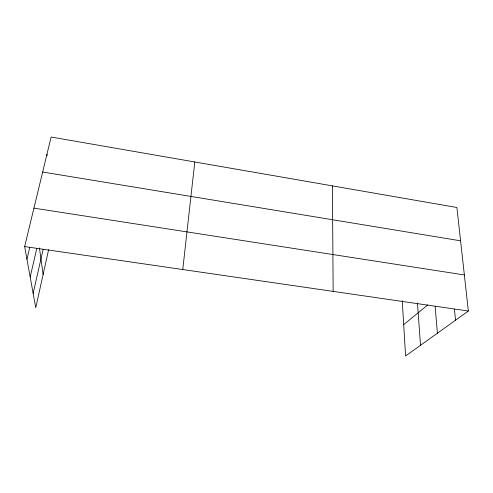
<?xml version="1.0" encoding="UTF-8"?>
<svg xmlns="http://www.w3.org/2000/svg" width="493" height="493" viewBox="0 0 493 493"><rect width="100%" height="100%" fill="white"/><g stroke="black" fill="none" stroke-linecap="round" stroke-linejoin="round"><path stroke-width="0.74" d="M182.755 269.535L194.797 161.975M48.628 249.631L35.749 307.731L24.65 246.562L51.112 137.023L456.894 207.498L468.35 311.034L405.591 355.977L402.251 300.625M33.148 293.409L43.07 249.544M30.178 277.017L36.784 248.472M26.949 259.244L29.722 247.566M403.699 324.634L427.825 304.871M24.65 246.562L468.35 311.034M33.931 208.138L464.357 274.946M42.657 172.026L460.579 240.806M39.44 247.954L43.107 274.515M454.423 309.074L455.538 320.21M46.946 154.254L47.081 155.757M435.109 306.208L437.414 333.188M417.472 303.078L420.517 345.291M332.411 185.879L333.157 291.388"/></g></svg>
